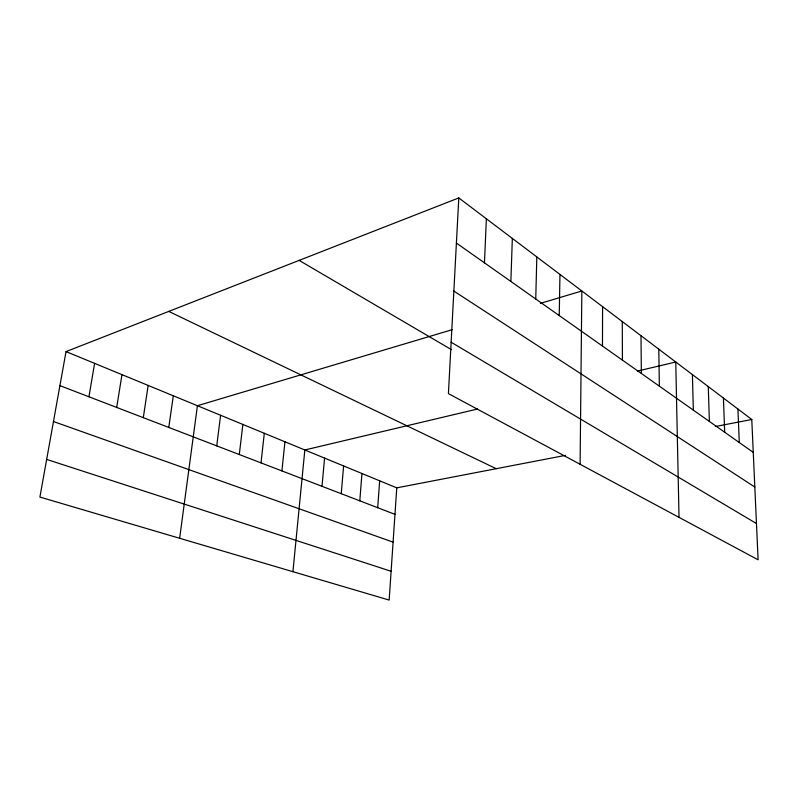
<?xml version="1.0" encoding="UTF-8"?>
<svg xmlns="http://www.w3.org/2000/svg" width="798" height="798" viewBox="0 0 798 798"><rect width="100%" height="100%" fill="white"/><g stroke="black" fill="none" stroke-linecap="round" stroke-linejoin="round"><path stroke-width="1.2" d="M602.47 346.053L602.59 306.681M580.106 464.276L581.842 290.991L540.396 303.36M559.238 315.569L559.957 274.432M535.747 299.001L536.815 256.936M510.87 281.455L512.336 238.412M484.466 262.841L486.371 218.782M458.8 197.924L448.416 393.614L758.1 559.797L751.776 419.499L458.8 197.924L66.035 351.599L39.9 497.064L389.165 600.076L396.766 487.847L66.035 351.599M377.693 507.708L379.668 480.805M359.798 500.835L361.953 473.503M341.245 493.703L343.609 465.952M322.003 486.311L324.577 458.112M292.926 571.687L304.836 449.972L477.573 409.005M281.903 470.91L284.946 441.783M261.006 462.88L264.308 433.284M239.3 454.541L242.871 424.446M216.737 445.873L220.587 415.269M179.65 538.281L197.415 405.723L452.506 329.594M168.787 427.459L173.296 395.788M143.301 417.663L148.159 385.434M116.708 407.449L121.954 374.641M88.937 396.786L94.603 363.369M637.393 371.1L675.756 362.003L679.018 517.353M396.766 487.847L565.463 455.369M715.287 426.531L751.776 419.499M46.663 459.409L391.12 571.278M53.466 421.534L393.095 542.141M59.92 385.634L394.97 514.341M168.767 311.41L496.226 468.705M299.15 260.397L451.449 349.644M451.149 342.242L756.464 523.548M453.863 291.08L754.818 487.039M456.406 243.051L753.262 452.386M737.921 409.025L739.287 442.541M723.437 398.072L724.674 432.237M708.285 386.611L709.382 421.444M692.405 374.601L693.342 410.132M658.789 349.185L659.367 386.182M640.994 335.719L641.353 373.474M622.28 321.564L622.42 360.117"/></g></svg>
